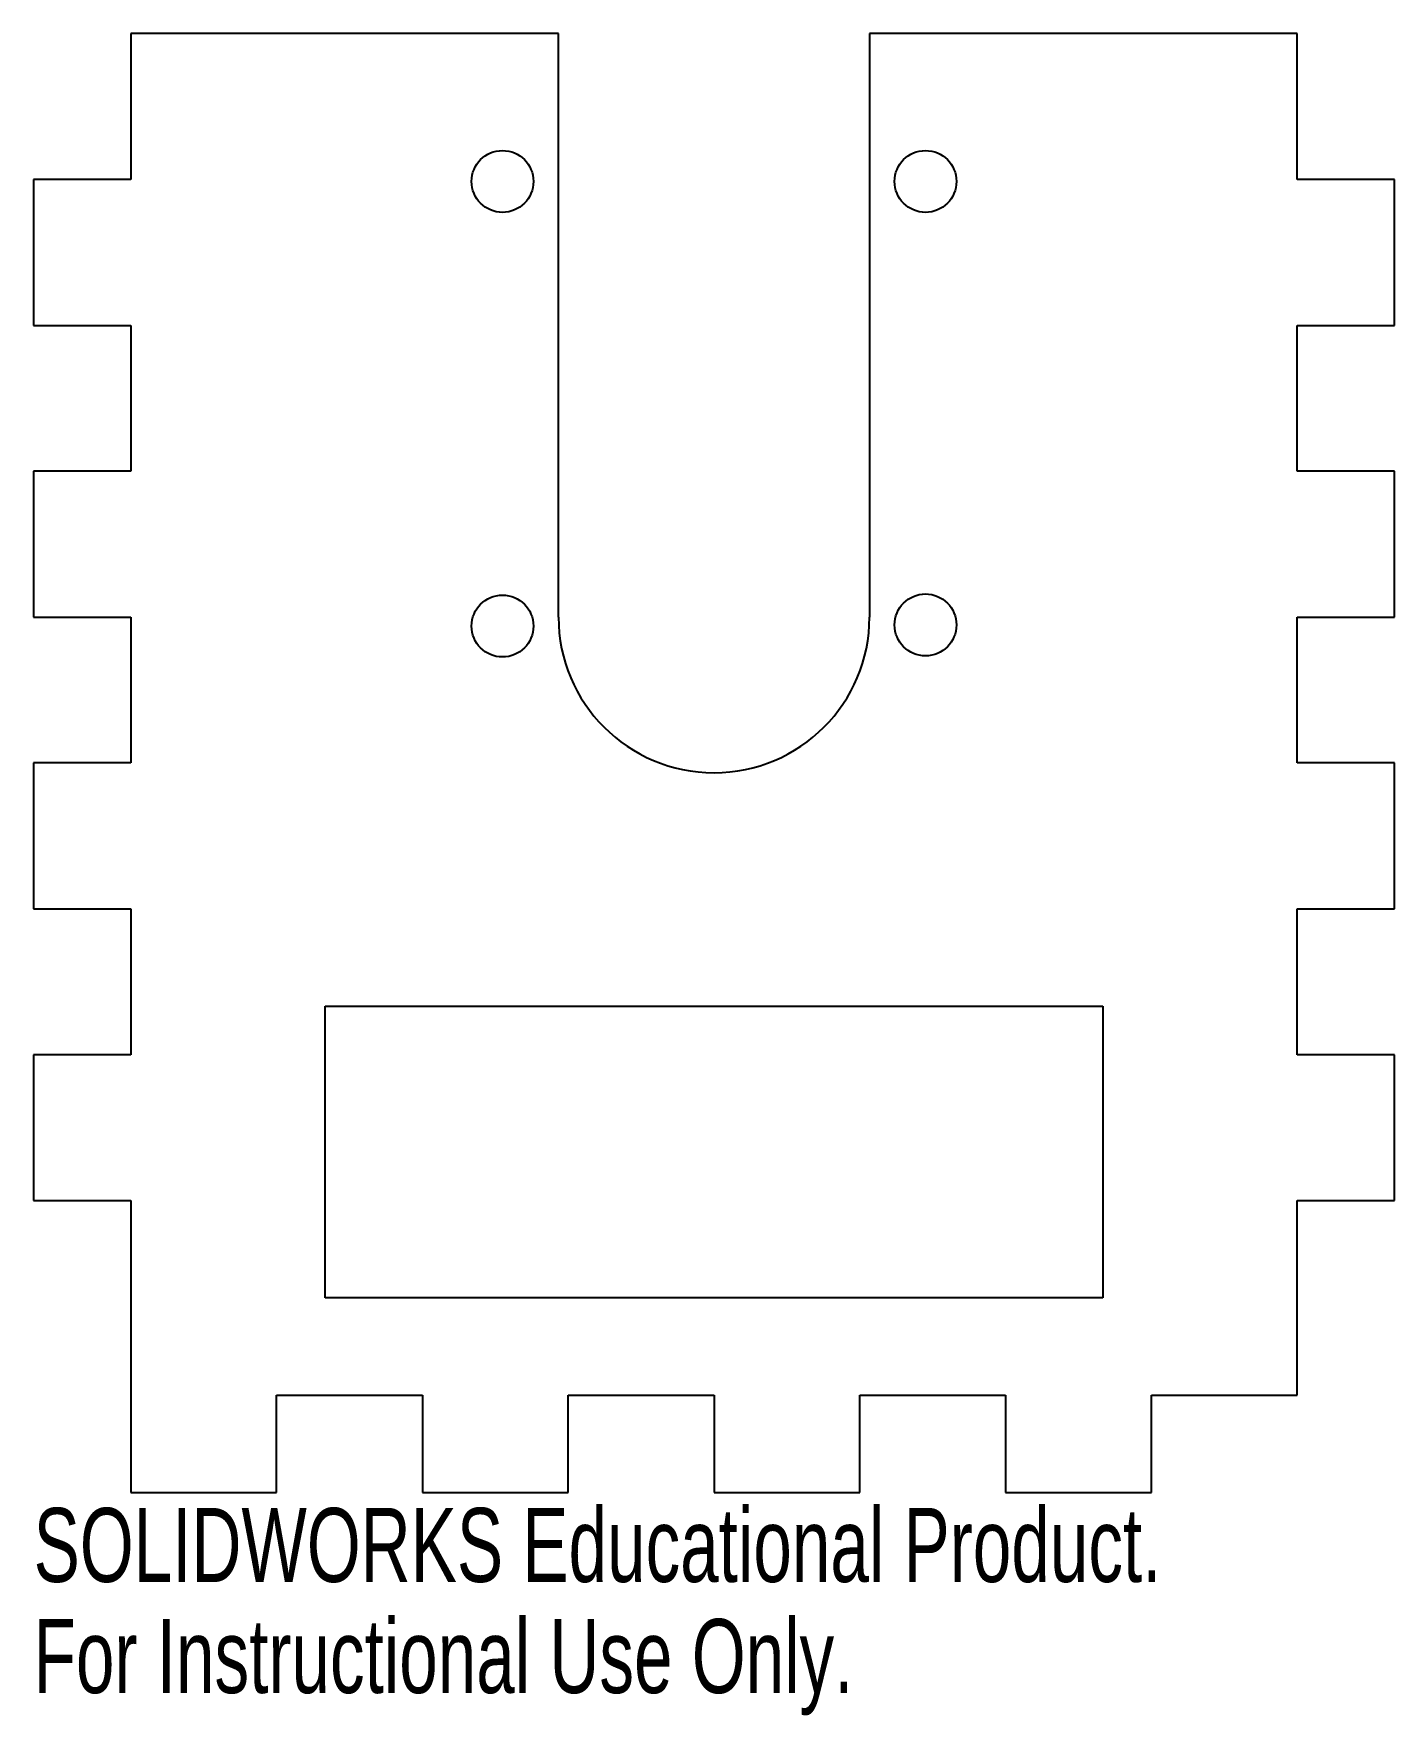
# Model space of a CAD drawing. Header units: inches. Extents: x -0.25 to 3.25, y -4.32 to 0.
import ezdxf

# ---------------------------------------------------------------- set-up
doc = ezdxf.new("R2010")
doc.units = ezdxf.units.IN
doc.header["$MEASUREMENT"] = 0
doc.styles.add('SLDTEXTSTYLE0', font='TXT', dxfattribs={"width": 0.7})

msp = doc.modelspace()

# ---------------------------------------------------------------- linework, layer by layer
at = {"color": 7, "linetype": 'Continuous', "lineweight": 25}
for p, q in [((0, 0), (0, -0.375)), ((1.1, 0), (0, 0)), ((3, 0), (1.9, 0)), ((3, -0.375), (3, 0)), ((1.1, -1.5), (1.1, 0)), ((1.9, 0), (1.9, -1.5)), ((-0.25, -0.375), (-0.25, -0.75)), ((0, -0.375), (-0.25, -0.375)), ((3.25, -0.375), (3, -0.375)), ((3.25, -0.75), (3.25, -0.375)), ((-0.25, -0.75), (0, -0.75)), ((0, -0.75), (0, -1.125)), ((3, -0.75), (3.25, -0.75)), ((3, -1.125), (3, -0.75)), ((-0.25, -1.125), (-0.25, -1.5)), ((0, -1.125), (-0.25, -1.125)), ((3.25, -1.125), (3, -1.125)), ((3.25, -1.5), (3.25, -1.125)), ((-0.25, -1.5), (0, -1.5)), ((0, -1.5), (0, -1.875)), ((3, -1.5), (3.25, -1.5)), ((3, -1.875), (3, -1.5)), ((-0.25, -1.875), (-0.25, -2.25)), ((0, -1.875), (-0.25, -1.875)), ((3.25, -1.875), (3, -1.875)), ((3.25, -2.25), (3.25, -1.875)), ((-0.25, -2.25), (0, -2.25)), ((0, -2.25), (0, -2.625)), ((3, -2.25), (3.25, -2.25)), ((3, -2.625), (3, -2.25)), ((0.5, -2.5), (2.5, -2.5)), ((0.5, -3.25), (0.5, -2.5)), ((2.5, -2.5), (2.5, -3.25)), ((-0.25, -2.625), (-0.25, -3)), ((0, -2.625), (-0.25, -2.625)), ((3.25, -2.625), (3, -2.625)), ((3.25, -3), (3.25, -2.625)), ((-0.25, -3), (0, -3)), ((0, -3), (0, -3.75)), ((3, -3), (3.25, -3)), ((3, -3.5), (3, -3)), ((2.5, -3.25), (0.5, -3.25)), ((0.375, -3.5), (0.75, -3.5)), ((0.375, -3.75), (0.375, -3.5)), ((0.75, -3.5), (0.75, -3.75)), ((1.125, -3.5), (1.5, -3.5)), ((1.125, -3.75), (1.125, -3.5)), ((1.5, -3.5), (1.5, -3.75)), ((1.875, -3.5), (2.25, -3.5)), ((1.875, -3.75), (1.875, -3.5)), ((2.25, -3.5), (2.25, -3.75)), ((2.625, -3.5), (3, -3.5)), ((2.625, -3.75), (2.625, -3.5)), ((0, -3.75), (0.375, -3.75)), ((0.75, -3.75), (1.125, -3.75)), ((1.5, -3.75), (1.875, -3.75)), ((2.25, -3.75), (2.625, -3.75))]:
    msp.add_line(p, q, dxfattribs=at)
for centre in [(0.956, -0.38), (2.044, -0.38), (0.956, -1.523), (2.044, -1.52)]:
    msp.add_circle(centre, 0.0795, dxfattribs=at)
msp.add_arc((1.5, -1.5), 0.4, 180, 0, dxfattribs=at)

# ---------------------------------------------------------------- texts
at = {"color": 7, "linetype": 'Continuous', "char_height": 0.1903, "attachment_point": 1, "style": 'SLDTEXTSTYLE0'}
for s, insert in [('SOLIDWORKS Educational Product.', (-0.25, -3.7901)), ('For Instructional Use Only.', (-0.25, -4.0756))]:
    msp.add_mtext(s, dxfattribs=dict(at, insert=insert))

doc.saveas('drawing.dxf')
